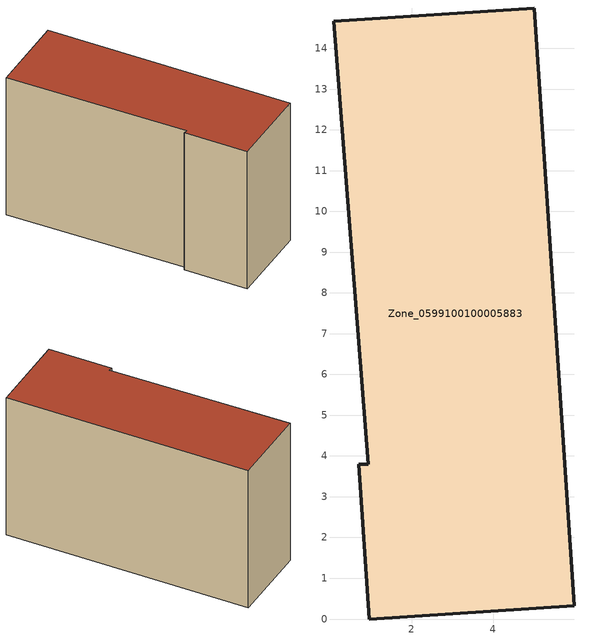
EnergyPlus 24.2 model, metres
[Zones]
Zone_0599100100005883
 floor ground (C_G): 0.09,14.67 5.01,14.99 5.99,0.33 0.96,0 0.71,3.79 0.94,3.8 z0
 wall outside (C_F): 5.99,0.33 5.01,14.99 0.09,14.67 0.94,3.8 0.71,3.79 0.96,0 5.99,0.33 z0:9.13
 roof outside (C_R): 5.01,14.99 0.09,14.67 0.94,3.8 0.71,3.79 0.96,0 5.99,0.33 z9.13
[BUILDING]
Pand.0599100100005883: North Axis=0; Terrain=City; Loads Convergence Tolerance Value=0.04; Temperature Convergence Tolerance Value=0.4; Solar Distribution=FullExterior; Maximum Number of Warmup Days=25; Minimum Number of Warmup Days=1
[Site:Location]
Rotterdam.The.Hague.AP_ZH_NLD Design_Conditions: Latitude=51.96; Longitude=4.45; Time Zone=1; Elevation=-4.5
[SITE:GROUNDTEMPERATURE:BUILDINGSURFACE]
18, 18, 18, 18, 18, 18, 18, 18, 18, 18, 18, 18
[MATERIAL] Thermal Absorptance=0.9; Solar Absorptance=0.7; Visible Absorptance=0.7
Name | Roughness | Thickness | Conductivity | Density | Specific Heat
G.TC.2006-2014 | MediumSmooth | 0.15 | 0.06 | 540 | 1210
F.TC.2006-2014 | Rough | 0.3 | 0.12 | 1920 | 840
R.TC.2006-2014 | MediumRough | 0.2 | 0.08 | 1500 | 1000
[CONSTRUCTION]
C_G: G.TC.2006-2014
C_F: F.TC.2006-2014
C_R: R.TC.2006-2014
[ZONE]
Zone_0599100100005883: Type=1; Multiplier=1; Ceiling Height=Autocalculate; Volume=Autocalculate; Floor Area=autocalculate; Part of Total Floor Area=Yes
[ZONEINFILTRATION:DESIGNFLOWRATE]
Infil_Zone_0599100100005883: Zone or ZoneList or Space or SpaceList=Zone_0599100100005883; Schedule=AlwaysOn; Design Flow Rate Calculation Method=Flow/Area; Flow Rate per Floor Area=0.0015; Constant Term Coefficient=1; Temperature Term Coefficient=0; Velocity Term Coefficient=0; Velocity Squared Term Coefficient=0
[HVACTEMPLATE:ZONE:IDEALLOADSAIRSYSTEM]
Zone_0599100100005883: Maximum Heating Supply Air Temperature=50; Minimum Cooling Supply Air Temperature=13; Maximum Heating Supply Air Humidity Ratio=0.0156; Minimum Cooling Supply Air Humidity Ratio=0.0077; Heating Limit=NoLimit; Cooling Limit=NoLimit; Dehumidification Control Type=ConstantSensibleHeatRatio; Cooling Sensible Heat Ratio=0.7; Dehumidification Setpoint=60; Humidification Control Type=None; Humidification Setpoint=30; Outdoor Air Method=None; Outdoor Air Flow Rate per Person=0.00944; Outdoor Air Flow Rate per Zone Floor Area=0; Outdoor Air Flow Rate per Zone=0; Demand Controlled Ventilation Type=None; Outdoor Air Economizer Type=NoEconomizer; Heat Recovery Type=None; Sensible Heat Recovery Effectiveness=0.7; Latent Heat Recovery Effectiveness=0.65
[ZONECONTROL:THERMOSTAT]
ThermostatControl_Zone_0599100100005883: Zone or ZoneList=Zone_0599100100005883; Control Type Schedule=DualSetpointControlType; Control 1=Thermostat_Zone_0599100100005883; Temperature Difference Between Cutout And Setpoint=0
[THERMOSTATSETPOINT:DUALSETPOINT]
Thermostat_Zone_0599100100005883: Heating Setpoint Temperature Schedule=HeatingSetpoint_Zone_0599100100005883; Cooling Setpoint Temperature Schedule=CoolingSetpoint_Zone_0599100100005883
[SCHEDULE:COMPACT]
HeatingSetpoint_Zone_0599100100005883: Through: 12/31, For: AllDays, Until: 24:00, 21
CoolingSetpoint_Zone_0599100100005883: Through: 12/31, For: AllDays, Until: 24:00, 24
DualSetpointControlType: Through: 12/31, For: AllDays, Until: 24:00, 4
AlwaysOn: Through: 12/31, For: AllDays, Until: 24:00, 1
